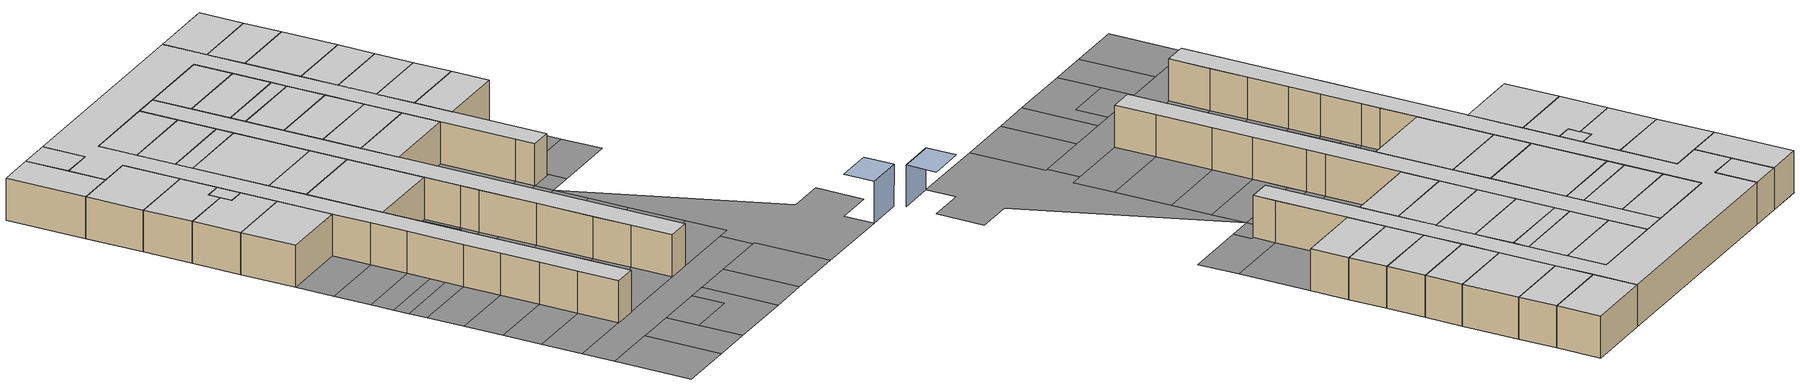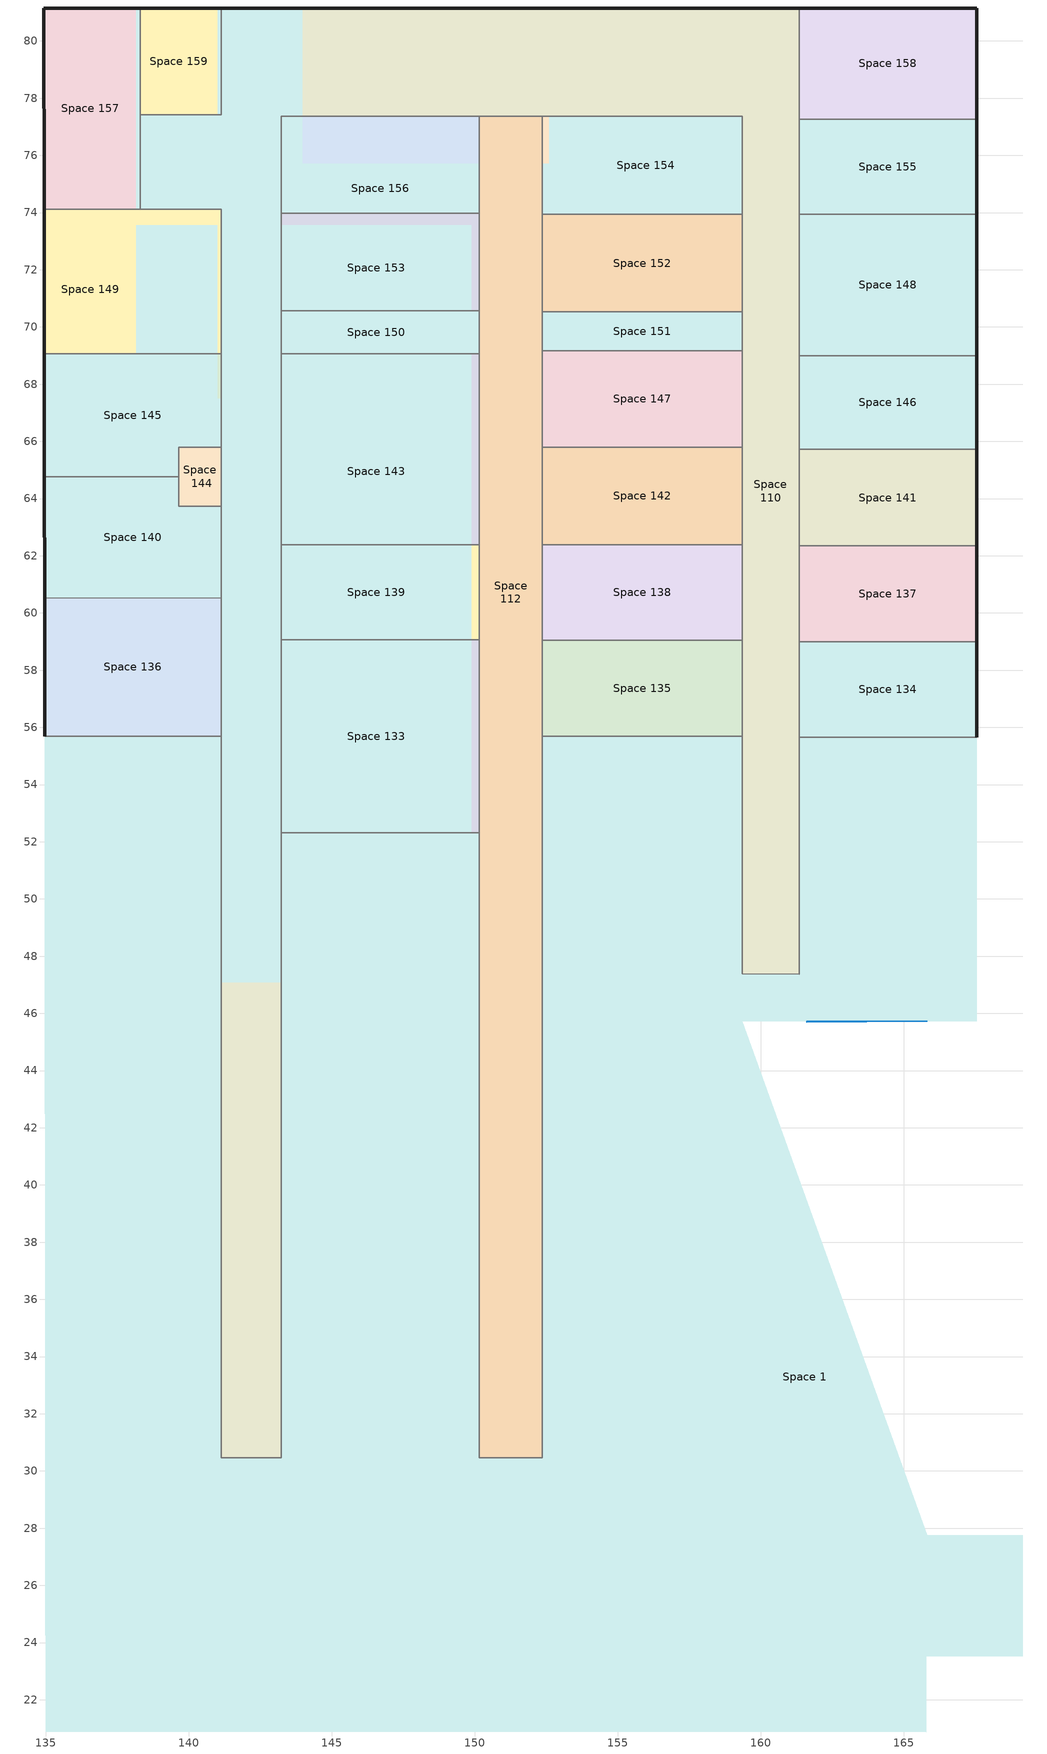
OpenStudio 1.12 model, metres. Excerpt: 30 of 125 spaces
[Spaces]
Space 1
 floor ground: 167.54,62.34 167.54,59 161.33,59 161.33,62.34 z0; 140,27.6 140,20.87 134.99,20.87 134.98,27.6 z0; 158.23,30.46 158.23,27.6 134.98,27.6 134.98,30.46 z0; 159.35,55.69 159.35,49.03 152.36,49.03 152.36,55.69 z0; 149.89,62.38 149.89,59.06 143.23,59.06 143.23,62.38 z0; 159.35,49.03 159.35,47.38 152.36,47.38 152.36,49.03 z0; 141.13,73.57 141.13,69.06 141.01,69.06 141.01,73.57 z0; 159.35,47.38 159.35,45.72 152.36,45.72 152.36,47.38 z0; 150.16,37.44 150.16,34.1 143.23,34.1 143.23,37.44 z0; 167.54,49.3 167.54,45.72 161.61,45.72 161.61,47.36 161.33,47.36 161.33,49.3 z0; 159.35,59.05 159.35,55.69 152.36,55.69 152.36,59.05 z0; 152.36,77.36 152.36,75.72 150.16,75.72 150.16,77.36 z0; 150.16,49.09 150.16,47.45 143.91,47.45 143.91,48.8 149.89,48.8 149.89,49.09 z0; 159.35,69.17 159.35,65.8 152.36,65.8 152.36,69.17 z0; 159.35,70.53 159.35,69.17 152.36,69.17 152.36,70.53 z0; 139.65,64.77 139.65,63.74 141.13,63.74 141.13,60.52 134.95,60.52 134.95,64.76 z0; 141.13,37.43 141.13,34.1 134.98,34.1 134.97,37.43 z0; 159.35,39.08 159.35,34.12 152.36,34.12 152.36,39.08 z0; 143.96,81.15 143.96,77.36 143.23,77.36 143.23,75.72 141.01,75.72 141.01,77.41 141.13,77.41 141.13,81.15 z0; 159.35,73.93 159.35,70.53 152.36,70.53 152.36,73.93 z0; 161.33,68.99 167.54,68.99 167.54,65.72 161.33,65.72 z0; 159.35,34.12 159.35,30.46 152.36,30.46 152.36,34.12 z0; 150.16,47.45 150.16,45.72 143.23,45.72 143.23,47.06 143.91,47.06 143.91,47.45 z0; 141.13,40.84 141.13,37.43 134.97,37.43 134.97,40.84 z0; 147.91,27.6 147.91,24.74 143.62,24.74 143.62,27.6 z0; 167.54,77.27 167.54,73.94 161.33,73.94 161.33,77.27 z0; 143.96,77.36 143.96,75.72 143.23,75.72 143.23,77.36 z0; 150.16,52.31 150.16,49.09 149.89,49.09 149.89,52.31 z0; 152.59,77.36 152.59,75.72 152.36,75.72 152.36,77.36 z0; 159.35,62.38 159.35,59.05 152.36,59.05 152.36,62.38 z0; 138.16,81.15 138.16,74.12 134.94,74.12 134.93,81.15 z0; 149.59,27.6 149.59,20.87 143.62,20.87 143.62,24.74 147.91,24.74 147.91,27.6 z0; 141.13,55.69 141.13,52.31 134.96,52.31 134.96,55.69 z0; 150.16,59.06 150.16,52.31 149.89,52.31 149.89,59.06 z0; 150.16,34.1 150.16,30.46 143.23,30.46 143.23,34.1 z0; 159.35,65.8 159.35,62.38 152.36,62.38 152.36,65.8 z0; 141.13,52.31 141.13,49.09 134.96,49.09 134.96,52.31 z0; 159.35,47.38 161.33,47.36 161.61,47.36 161.61,45.72 159.35,45.72 z0; 159.35,42.61 159.35,39.08 152.36,39.08 152.36,42.61 z0; 143.62,27.6 143.62,20.87 140,20.87 140,27.6 z0; 145.78,43.84 145.78,41.04 143.23,41.04 143.23,43.84 z0; 161.33,73.94 167.54,73.94 167.54,68.99 161.33,68.99 z0; 153.21,27.6 153.21,20.87 149.59,20.87 149.59,27.6 z0; 161.33,55.65 167.54,55.65 167.54,49.3 161.33,49.3 z0; 149.89,70.57 149.89,69.06 143.23,69.06 143.23,70.57 z0; 141.13,34.1 141.13,30.46 134.98,30.46 134.98,34.1 z0; 161.33,65.72 167.54,65.72 167.54,62.34 161.33,62.34 z0; 158.43,27.6 158.43,20.87 153.21,20.87 153.21,27.6 z0; 141.01,69.06 141.01,67.5 138.16,67.5 138.16,69.06 z0; 141.13,60.52 141.13,55.69 134.96,55.69 134.95,60.52 z0; 141.13,44.12 141.13,40.84 134.97,40.84 134.97,44.12 z0; 161.33,59 167.54,59 167.54,55.65 161.33,55.65 z0; 141.13,47.06 141.13,45.72 134.97,45.72 134.97,47.06 z0; 141.13,81.15 141.13,77.41 141.01,77.41 141.01,81.15 z0; 149.89,73.57 149.89,70.57 143.23,70.57 143.23,73.57 z0; 150.16,42.4 150.16,37.44 143.23,37.44 143.23,41.04 145.78,41.04 145.78,42.4 z0; 150.16,69.06 150.16,62.38 149.89,62.38 149.89,69.06 z0; 141.13,65.8 141.13,63.74 139.65,63.74 139.65,65.8 z0; 141.13,49.09 141.13,47.06 134.97,47.06 134.96,49.09 z0; 141.13,45.72 141.13,44.12 134.97,44.12 134.97,45.72 z0; 150.16,45.72 150.16,42.4 145.78,42.4 145.78,43.84 143.23,43.84 143.23,45.72 z0; 143.23,47.06 143.23,45.72 141.13,45.72 141.13,47.06 z0; 143.91,47.45 143.91,47.06 143.23,47.06 143.23,47.45 z0; 149.89,49.09 149.89,48.8 143.91,48.8 143.91,47.45 143.23,47.45 143.23,49.09 z0; 150.16,70.57 150.16,69.06 149.89,69.06 149.89,70.57 z0; 138.16,69.06 138.16,67.5 141.13,67.5 141.13,65.8 139.65,65.8 139.65,64.77 134.95,64.76 134.94,69.06 z0; 141.13,69.06 141.13,67.5 141.01,67.5 141.01,69.06 z0; 150.16,77.36 150.16,75.72 143.96,75.72 143.96,77.36 z0; 152.59,81.15 152.59,77.36 143.96,77.36 143.96,81.15 z0; 149.89,52.31 149.89,49.09 143.23,49.09 143.23,52.31 z0; 159.35,45.72 159.35,42.61 152.36,42.61 152.36,45.72 z0; 152.36,45.72 152.36,30.46 150.16,30.46 150.16,45.72 z0; 152.36,75.72 152.36,45.72 150.16,45.72 150.16,75.72 z0; 141.01,77.41 141.01,75.72 143.23,75.72 143.23,73.57 141.13,73.57 141.13,74.12 138.29,74.12 138.29,77.41 z0; 159.35,45.72 165.81,27.76 169.15,27.76 169.15,23.53 165.78,23.53 165.78,20.87 158.43,20.87 158.43,27.6 158.23,27.6 158.23,30.46 159.35,30.46 z0; 149.89,67.5 149.89,62.38 143.23,62.38 143.23,67.5 z0; 149.89,59.06 149.89,52.31 143.23,52.31 143.23,59.06 z0; 143.23,45.72 143.23,30.46 141.13,30.46 141.13,45.72 z0; 150.16,62.38 150.16,59.06 149.89,59.06 149.89,62.38 z0; 143.23,67.5 143.23,47.06 141.13,47.06 141.13,67.5 z0; 161.33,81.15 161.33,47.36 159.35,47.38 159.35,77.36 152.59,77.36 152.59,81.15 z0; 138.16,73.57 138.16,69.06 134.94,69.06 134.94,73.57 z0; 150.16,75.72 150.16,73.97 143.23,73.97 143.23,75.72 z0
 floor to Space 162: 167.54,81.15 167.54,77.27 161.33,77.27 161.33,81.15 z0; 150.16,73.97 150.16,70.57 149.89,70.57 149.89,73.57 143.23,73.57 143.23,73.97 z0; 159.35,77.36 159.35,73.93 152.36,73.93 152.36,75.72 152.59,75.72 152.59,77.36 z0; 141.13,74.12 141.13,73.57 138.16,73.57 138.16,74.12 z0; 141.01,81.15 141.01,77.41 138.29,77.41 138.29,81.15 z0; 138.29,81.15 138.29,74.12 138.16,74.12 138.16,81.15 z0
 floor to Space 165: 149.89,69.06 149.89,67.5 143.23,67.5 143.23,69.06 z0; 143.23,73.57 143.23,67.5 141.13,67.5 141.13,73.57 z0
 floor to Space 163: 141.01,73.57 141.01,69.06 138.16,69.06 138.16,73.57 z0
 floor to Space 161: 138.16,74.12 138.16,73.57 134.94,73.57 134.94,74.12 z0
 skylight inside: 165.81,45.72 161.61,45.69 161.61,45.72 z0
Space 110
 floor ground: 143.23,73.57 143.23,67.5 141.13,67.5 141.13,73.57 z0; 143.23,67.5 143.23,47.06 141.13,47.06 141.13,67.5 z0; 143.23,45.72 143.23,30.46 141.13,30.46 141.13,45.72 z0
 floor to Space 164: 143.96,81.15 143.96,77.36 143.23,77.36 143.23,75.72 141.01,75.72 141.01,77.41 141.13,77.41 141.13,81.15 z0
 floor to Space 162: 143.23,47.06 143.23,45.72 141.13,45.72 141.13,47.06 z0; 161.33,81.15 161.33,47.36 159.35,47.38 159.35,77.36 152.59,77.36 152.59,81.15 z0; 141.01,77.41 141.01,75.72 143.23,75.72 143.23,73.57 141.13,73.57 141.13,74.12 138.29,74.12 138.29,77.41 z0
 floor to Space 166: 152.59,81.15 152.59,77.36 143.96,77.36 143.96,81.15 z0
 wall outside: 161.33,81.15 141.13,81.15 z0:3.66
 wall to Space 125: 161.33,47.36 161.33,49.3 z0:3.66
 wall to Space 106: 159.35,47.38 161.33,47.36 z0:3.66
 wall to Space 126: 159.35,49.03 159.35,47.38 z0:3.66
 wall to Space 128: 159.35,55.69 159.35,49.03 z0:3.66
 wall to Space 135: 159.35,59.05 159.35,55.69 z0:3.66
 wall to Space 138: 159.35,62.38 159.35,59.05 z0:3.66
 wall to Space 142: 159.35,65.8 159.35,62.38 z0:3.66
 wall to Space 147: 159.35,69.17 159.35,65.8 z0:3.66
 wall to Space 151: 159.35,70.53 159.35,69.17 z0:3.66
 wall to Space 152: 159.35,73.93 159.35,70.53 z0:3.66
 wall to Space 154: 152.36,77.36 159.35,77.36 159.35,73.93 z0:3.66
 wall to Space 112: 150.16,77.36 152.36,77.36 z0:3.66
 wall to Space 156: 143.23,73.97 143.23,77.36 150.16,77.36 z0:3.66
 wall to Space 153: 143.23,70.57 143.23,73.97 z0:3.66
 wall to Space 150: 143.23,69.06 143.23,70.57 z0:3.66
 wall to Space 143: 143.23,62.38 143.23,69.06 z0:3.66
 wall to Space 139: 143.23,59.06 143.23,62.38 z0:3.66
 wall to Space 133: 143.23,52.31 143.23,59.06 z0:3.66
 wall to Space 130: 143.23,49.09 143.23,52.31 z0:3.66
 wall to Space 127: 143.23,47.45 143.23,49.09 z0:3.66
 wall to Space 122: 143.23,43.84 143.23,47.45 z0:3.66
 wall to Space 121: 143.23,41.04 143.23,43.84 z0:3.66
 wall to Space 118: 143.23,37.44 143.23,41.04 z0:3.66
 wall to Space 115: 143.23,34.1 143.23,37.44 z0:3.66
 wall to Space 111: 143.23,30.46 143.23,34.1 z0:3.66
 wall to Space 108: 141.13,30.46 143.23,30.46 z0:3.66
 wall to Space 109: 141.13,34.1 141.13,30.46 z0:3.66
 wall to Space 114: 141.13,37.43 141.13,34.1 z0:3.66
 wall to Space 117: 141.13,40.84 141.13,37.43 z0:3.66
 wall to Space 120: 141.13,44.12 141.13,40.84 z0:3.66
 wall to Space 124: 141.13,49.09 141.13,44.12 z0:3.66
 wall to Space 129: 141.13,52.31 141.13,49.09 z0:3.66
 wall to Space 132: 141.13,55.69 141.13,52.31 z0:3.66
 wall to Space 136: 141.13,60.52 141.13,55.69 z0:3.66
 wall to Space 140: 141.13,63.74 141.13,60.52 z0:3.66
 wall to Space 144: 141.13,65.8 141.13,63.74 z0:3.66
 wall to Space 145: 141.13,69.06 141.13,65.8 z0:3.66
 wall to Space 149: 138.29,74.12 141.13,74.12 141.13,69.06 z0:3.66
 wall to Space 157: 138.29,77.41 138.29,74.12 z0:3.66
 wall to Space 159: 141.13,81.15 141.13,77.41 138.29,77.41 z0:3.66
 wall to Space 158: 161.33,77.27 161.33,81.15 z0:3.66
 wall to Space 155: 161.33,73.94 161.33,77.27 z0:3.66
 wall to Space 148: 161.33,68.99 161.33,73.94 z0:3.66
 wall to Space 146: 161.33,65.72 161.33,68.99 z0:3.66
 wall to Space 141: 161.33,62.34 161.33,65.72 z0:3.66
 wall to Space 137: 161.33,59 161.33,62.34 z0:3.66
 wall to Space 134: 161.33,55.65 161.33,59 z0:3.66
 wall to Space 131: 161.33,49.3 161.33,55.65 z0:3.66
 ceiling to Space 160: 143.23,30.46 143.23,77.36 159.35,77.36 159.35,47.38 161.33,47.36 161.33,81.15 141.13,81.15 141.13,77.41 138.29,77.41 138.29,74.12 141.13,74.12 141.13,30.46 z3.66
Space 112
 floor to Space 166: 152.36,77.36 152.36,75.72 150.16,75.72 150.16,77.36 z0
 floor ground: 152.36,45.72 152.36,30.46 150.16,30.46 150.16,45.72 z0
 floor to Space 162: 152.36,75.72 152.36,45.72 150.16,45.72 150.16,75.72 z0
 wall to Space 156: 150.16,77.36 150.16,73.97 z0:3.66
 wall to Space 154: 152.36,73.93 152.36,77.36 z0:3.66
 wall to Space 152: 152.36,70.53 152.36,73.93 z0:3.66
 wall to Space 151: 152.36,69.17 152.36,70.53 z0:3.66
 wall to Space 147: 152.36,65.8 152.36,69.17 z0:3.66
 wall to Space 142: 152.36,62.38 152.36,65.8 z0:3.66
 wall to Space 138: 152.36,59.05 152.36,62.38 z0:3.66
 wall to Space 135: 152.36,55.69 152.36,59.05 z0:3.66
 wall to Space 128: 152.36,49.03 152.36,55.69 z0:3.66
 wall to Space 126: 152.36,47.38 152.36,49.03 z0:3.66
 wall to Space 123: 152.36,42.61 152.36,47.38 z0:3.66
 wall to Space 119: 152.36,39.08 152.36,42.61 z0:3.66
 wall to Space 116: 152.36,34.12 152.36,39.08 z0:3.66
 wall to Space 113: 152.36,30.46 152.36,34.12 z0:3.66
 wall to Space 108: 150.16,30.46 152.36,30.46 z0:3.66
 wall to Space 111: 150.16,34.1 150.16,30.46 z0:3.66
 wall to Space 115: 150.16,37.44 150.16,34.1 z0:3.66
 wall to Space 118: 150.16,42.4 150.16,37.44 z0:3.66
 wall to Space 122: 150.16,47.45 150.16,42.4 z0:3.66
 wall to Space 127: 150.16,49.09 150.16,47.45 z0:3.66
 wall to Space 130: 150.16,52.31 150.16,49.09 z0:3.66
 wall to Space 133: 150.16,59.06 150.16,52.31 z0:3.66
 wall to Space 139: 150.16,62.38 150.16,59.06 z0:3.66
 wall to Space 143: 150.16,69.06 150.16,62.38 z0:3.66
 wall to Space 150: 150.16,70.57 150.16,69.06 z0:3.66
 wall to Space 153: 150.16,73.97 150.16,70.57 z0:3.66
 ceiling to Space 160: 152.36,30.46 152.36,77.36 150.16,77.36 150.16,30.46 z3.66
Space 133
 floor to Space 162: 150.16,59.06 150.16,52.31 149.89,52.31 149.89,59.06 z0
 floor ground: 149.89,59.06 149.89,52.31 143.23,52.31 143.23,59.06 z0
 wall to Space 139: 150.16,59.06 143.23,59.06 z0:3.66
 wall to Space 130: 143.23,52.31 150.16,52.31 z0:3.66
 ceiling to Space 160: 150.16,52.31 150.16,59.06 143.23,59.06 143.23,52.31 z3.66
Space 134
 floor to Space 162: 161.33,59 167.54,59 167.54,55.65 161.33,55.65 z0
 wall outside: 167.54,55.65 167.54,59 z0:3.66
 wall to Space 131: 161.33,55.65 167.54,55.65 z0:3.66
 wall to Space 137: 167.54,59 161.33,59 z0:3.66
 ceiling to Space 160: 167.54,55.65 167.54,59 161.33,59 161.33,55.65 z3.66
Space 135
 floor to Space 162: 159.35,59.05 159.35,55.69 152.36,55.69 152.36,59.05 z0
 wall to Space 138: 159.35,59.05 152.36,59.05 z0:3.66
 wall to Space 128: 152.36,55.69 159.35,55.69 z0:3.66
 ceiling to Space 160: 159.35,55.69 159.35,59.05 152.36,59.05 152.36,55.69 z3.66
Space 136
 floor ground: 141.13,60.52 141.13,55.69 134.96,55.69 134.95,60.52 z0
 wall outside: 134.95,60.52 134.96,55.69 z0:3.66
 wall to Space 132: 134.96,55.69 141.13,55.69 z0:3.66
 wall to Space 140: 141.13,60.52 134.95,60.52 z0:3.66
 ceiling to Space 160: 141.13,55.69 141.13,60.52 134.95,60.52 134.96,55.69 z3.66
Space 137
 floor to Space 162: 167.54,62.34 167.54,59 161.33,59 161.33,62.34 z0
 wall outside: 167.54,59 167.54,62.34 z0:3.66
 wall to Space 141: 167.54,62.34 161.33,62.34 z0:3.66
 ceiling to Space 160: 167.54,59 167.54,62.34 161.33,62.34 161.33,59 z3.66
Space 138
 floor to Space 162: 159.35,62.38 159.35,59.05 152.36,59.05 152.36,62.38 z0
 wall to Space 142: 159.35,62.38 152.36,62.38 z0:3.66
 ceiling to Space 160: 159.35,59.05 159.35,62.38 152.36,62.38 152.36,59.05 z3.66
Space 139
 floor ground: 149.89,62.38 149.89,59.06 143.23,59.06 143.23,62.38 z0
 floor to Space 162: 150.16,62.38 150.16,59.06 149.89,59.06 149.89,62.38 z0
 wall to Space 143: 150.16,62.38 143.23,62.38 z0:3.66
 ceiling to Space 160: 150.16,59.06 150.16,62.38 143.23,62.38 143.23,59.06 z3.66
Space 140
 floor ground: 139.65,64.77 139.65,63.74 141.13,63.74 141.13,60.52 134.95,60.52 134.95,64.76 z0
 wall outside: 134.95,64.76 134.95,60.52 z0:3.66
 wall to Space 145: 139.65,64.77 134.95,64.76 z0:3.66
 wall to Space 144: 141.13,63.74 139.65,63.74 139.65,64.77 z0:3.66
 ceiling to Space 160: 134.95,60.52 141.13,60.52 141.13,63.74 139.65,63.74 139.65,64.77 134.95,64.76 z3.66
Space 141
 floor to Space 162: 161.33,65.72 167.54,65.72 167.54,62.34 161.33,62.34 z0
 wall outside: 167.54,62.34 167.54,65.72 z0:3.66
 wall to Space 146: 167.54,65.72 161.33,65.72 z0:3.66
 ceiling to Space 160: 167.54,62.34 167.54,65.72 161.33,65.72 161.33,62.34 z3.66
Space 142
 floor to Space 162: 159.35,65.8 159.35,62.38 152.36,62.38 152.36,65.8 z0
 wall to Space 147: 159.35,65.8 152.36,65.8 z0:3.66
 ceiling to Space 160: 159.35,62.38 159.35,65.8 152.36,65.8 152.36,62.38 z3.66
Space 143
 floor ground: 149.89,67.5 149.89,62.38 143.23,62.38 143.23,67.5 z0; 149.89,69.06 149.89,67.5 143.23,67.5 143.23,69.06 z0
 floor to Space 162: 150.16,69.06 150.16,62.38 149.89,62.38 149.89,69.06 z0
 wall to Space 150: 150.16,69.06 143.23,69.06 z0:3.66
 ceiling to Space 160: 150.16,62.38 150.16,69.06 143.23,69.06 143.23,62.38 z3.66
Space 144
 floor ground: 141.13,65.8 141.13,63.74 139.65,63.74 139.65,65.8 z0
 wall to Space 145: 141.13,65.8 139.65,65.8 139.65,64.77 z0:3.66
 ceiling to Space 160: 141.13,63.74 141.13,65.8 139.65,65.8 139.65,63.74 z3.66
Space 145
 floor to Space 163: 141.01,69.06 141.01,67.5 138.16,67.5 138.16,69.06 z0
 floor ground: 138.16,69.06 138.16,67.5 141.13,67.5 141.13,65.8 139.65,65.8 139.65,64.77 134.95,64.76 134.94,69.06 z0
 floor to Space 165: 141.13,69.06 141.13,67.5 141.01,67.5 141.01,69.06 z0
 wall outside: 134.94,69.06 134.95,64.76 z0:3.66
 wall to Space 149: 141.13,69.06 134.94,69.06 z0:3.66
 ceiling to Space 160: 134.95,64.76 139.65,64.77 139.65,65.8 141.13,65.8 141.13,69.06 134.94,69.06 z3.66
Space 146
 floor to Space 162: 161.33,68.99 167.54,68.99 167.54,65.72 161.33,65.72 z0
 wall outside: 167.54,65.72 167.54,68.99 z0:3.66
 wall to Space 148: 167.54,68.99 161.33,68.99 z0:3.66
 ceiling to Space 160: 167.54,65.72 167.54,68.99 161.33,68.99 161.33,65.72 z3.66
Space 147
 floor to Space 162: 159.35,69.17 159.35,65.8 152.36,65.8 152.36,69.17 z0
 wall to Space 151: 159.35,69.17 152.36,69.17 z0:3.66
 ceiling to Space 160: 159.35,65.8 159.35,69.17 152.36,69.17 152.36,65.8 z3.66
Space 148
 floor to Space 162: 161.33,73.94 167.54,73.94 167.54,68.99 161.33,68.99 z0
 wall outside: 167.54,68.99 167.54,73.94 z0:3.66
 wall to Space 155: 167.54,73.94 161.33,73.94 z0:3.66
 ceiling to Space 160: 167.54,68.99 167.54,73.94 161.33,73.94 161.33,68.99 z3.66
Space 149
 floor ground: 141.13,74.12 141.13,73.57 138.16,73.57 138.16,74.12 z0; 138.16,73.57 138.16,69.06 134.94,69.06 134.94,73.57 z0; 138.16,74.12 138.16,73.57 134.94,73.57 134.94,74.12 z0; 141.01,73.57 141.01,69.06 138.16,69.06 138.16,73.57 z0
 floor to Space 165: 141.13,73.57 141.13,69.06 141.01,69.06 141.01,73.57 z0
 wall outside: 134.94,74.12 134.94,69.06 z0:3.66
 wall to Space 157: 138.29,74.12 134.94,74.12 z0:3.66
 ceiling to Space 160: 141.13,69.06 141.13,74.12 134.94,74.12 134.94,69.06 z3.66
Space 150
 floor to Space 165: 149.89,70.57 149.89,69.06 143.23,69.06 143.23,70.57 z0
 floor to Space 162: 150.16,70.57 150.16,69.06 149.89,69.06 149.89,70.57 z0
 wall to Space 153: 150.16,70.57 143.23,70.57 z0:3.66
 ceiling to Space 160: 150.16,69.06 150.16,70.57 143.23,70.57 143.23,69.06 z3.66
Space 151
 floor to Space 162: 159.35,70.53 159.35,69.17 152.36,69.17 152.36,70.53 z0
 wall to Space 152: 159.35,70.53 152.36,70.53 z0:3.66
 ceiling to Space 160: 159.35,69.17 159.35,70.53 152.36,70.53 152.36,69.17 z3.66
Space 152
 floor to Space 162: 159.35,73.93 159.35,70.53 152.36,70.53 152.36,73.93 z0
 wall to Space 154: 159.35,73.93 152.36,73.93 z0:3.66
 ceiling to Space 160: 159.35,70.53 159.35,73.93 152.36,73.93 152.36,70.53 z3.66
Space 153
 floor to Space 165: 149.89,73.57 149.89,70.57 143.23,70.57 143.23,73.57 z0
 floor ground: 150.16,73.97 150.16,70.57 149.89,70.57 149.89,73.57 143.23,73.57 143.23,73.97 z0
 wall to Space 156: 150.16,73.97 143.23,73.97 z0:3.66
 ceiling to Space 160: 150.16,70.57 150.16,73.97 143.23,73.97 143.23,70.57 z3.66
Space 154
 floor ground: 159.35,77.36 159.35,73.93 152.36,73.93 152.36,75.72 152.59,75.72 152.59,77.36 z0
 floor to Space 166: 152.59,77.36 152.59,75.72 152.36,75.72 152.36,77.36 z0
 ceiling to Space 160: 159.35,73.93 159.35,77.36 152.36,77.36 152.36,73.93 z3.66
Space 155
 floor to Space 162: 167.54,77.27 167.54,73.94 161.33,73.94 161.33,77.27 z0
 wall outside: 167.54,73.94 167.54,77.27 z0:3.66
 wall to Space 158: 167.54,77.27 161.33,77.27 z0:3.66
 ceiling to Space 160: 167.54,73.94 167.54,77.27 161.33,77.27 161.33,73.94 z3.66
Space 156
 floor to Space 166: 150.16,77.36 150.16,75.72 143.96,75.72 143.96,77.36 z0
 floor to Space 164: 143.96,77.36 143.96,75.72 143.23,75.72 143.23,77.36 z0
 floor to Space 162: 150.16,75.72 150.16,73.97 143.23,73.97 143.23,75.72 z0
 ceiling to Space 160: 150.16,73.97 150.16,77.36 143.23,77.36 143.23,73.97 z3.66
Space 157
 floor to Space 161: 138.16,81.15 138.16,74.12 134.94,74.12 134.93,81.15 z0
 floor ground: 138.29,81.15 138.29,74.12 138.16,74.12 138.16,81.15 z0
 wall outside: 138.29,81.15 134.93,81.15 134.94,74.12 z0:3.66
 wall to Space 159: 138.29,77.41 138.29,81.15 z0:3.66
 ceiling to Space 160: 138.29,74.12 138.29,81.15 134.93,81.15 134.94,74.12 z3.66
Space 158
 floor ground: 167.54,81.15 167.54,77.27 161.33,77.27 161.33,81.15 z0
 wall outside: 167.54,77.27 167.54,81.15 161.33,81.15 z0:3.66
 ceiling to Space 160: 167.54,77.27 167.54,81.15 161.33,81.15 161.33,77.27 z3.66
Space 159
 floor to Space 164: 141.13,81.15 141.13,77.41 141.01,77.41 141.01,81.15 z0
 floor ground: 141.01,81.15 141.01,77.41 138.29,77.41 138.29,81.15 z0
 wall outside: 141.13,81.15 138.29,81.15 z0:3.66
 ceiling to Space 160: 141.13,77.41 141.13,81.15 138.29,81.15 138.29,77.41 z3.66
shading: 169.15,20.87 165.78,20.87 z0:3.66; 169.15,23.53 169.15,20.87 165.78,20.87 165.78,23.53 z3.66
[Building]
Building 1: Space Type=189.1-2009 - Office - OpenOffice - CZ4-8; Default Construction Set=189.1-2009 - CZ5 - Office
[Site]
Site 1
[ClimateZones]
Climate Zone Institution Name 1=ASHRAE; Climate Zone Document Name 1=ANSI/ASHRAE Standard 169; Climate Zone Document Year 1=2006; Climate Zone Institution Name 2=CEC; Climate Zone Document Name 2=California Climate Zone Descriptions; Climate Zone Document Year 2=1995
[DefaultConstructionSet]
189.1-2009 - CZ5 - Office: Default Exterior Surface Constructions=Default Surface Constructions 13; Default Interior Surface Constructions=Default Surface Constructions 14; Default Ground Contact Surface Constructions=Default Surface Constructions 15; Default Exterior SubSurface Constructions=Default Sub Surface Constructions 9; Default Interior SubSurface Constructions=Default Sub Surface Constructions 10; Interior Partition Construction=Interior Partition
[DefaultSurfaceConstructions]
Name | Floor Construction | Wall Construction | Roof Ceiling Construction
Default Surface Constructions 13 | ExtSlabCarpet 4in ClimateZone 1-8 | ASHRAE 189.1-2009 ExtWall Mass ClimateZone 5 | ASHRAE 189.1-2009 ExtRoof IEAD ClimateZone 2-5
Default Surface Constructions 14 | Interior Floor | Interior Wall | Interior Ceiling
Default Surface Constructions 15 | ExtSlabCarpet 4in ClimateZone 1-8 | ExtSlabCarpet 4in ClimateZone 1-8 | ExtSlabCarpet 4in ClimateZone 1-8
[Construction]
ExtSlabCarpet 4in ClimateZone 1-8: MAT-CC05 4 HW CONCRETE, CP02 CARPET PAD
Interior Floor: F16 Acoustic tile, F05 Ceiling air space resistance, M11 100mm lightweight concrete
Interior Wall: G01a 19mm gypsum board, F04 Wall air space resistance, G01a 19mm gypsum board
Interior Ceiling: M11 100mm lightweight concrete, F05 Ceiling air space resistance, F16 Acoustic tile
Exterior Door: F08 Metal surface, I01 25mm insulation board
Interior Window: Clear 3mm
Interior Door; Interior Partition: G05 25mm wood
ASHRAE 189.1-2009 ExtRoof IEAD ClimateZone 2-5: Roof Membrane, Roof Insulation [21], Metal Decking
ASHRAE 189.1-2009 ExtWindow ClimateZone 4-5: Theoretical Glass [207]
ASHRAE 189.1-2009 ExtWall Mass ClimateZone 5: 1IN Stucco, 8IN Concrete HW, Wall Insulation [40], 1/2IN Gypsum
[Material] Thermal Absorptance=0.9
Name | Roughness | Thickness {m} | Conductivity {W/m-K} | Density {kg/m3} | Specific Heat {J/kg-K} | Solar Absorptance | Visible Absorptance
MAT-CC05 4 HW CONCRETE | Rough | 0.1016 | 1.311 | 2240 | 836.8 | 0.85 | 0.85
1IN Stucco | Smooth | 0.0253 | 0.6918 | 1858 | 837 | 0.92 | 0.92
8IN Concrete HW | MediumRough | 0.2033 | 1.7296 | 2243 | 837 | 0.65 | 0.65
1/2IN Gypsum | Smooth | 0.0127 | 0.16 | 784.9 | 830 | 0.4 | 0.4
Roof Membrane | VeryRough | 0.0095 | 0.16 | 1121.29 | 1460 | 0.7 | 0.7
Metal Decking | MediumSmooth | 0.0015 | 45.006 | 7680 | 418.4 | 0.6 | 0.6
F16 Acoustic tile | MediumSmooth | 0.0191 | 0.06 | 368 | 590 | 0.3 | 0.3
M11 100mm lightweight concrete | MediumRough | 0.1016 | 0.53 | 1280 | 840 | 0.5 | 0.5
G01a 19mm gypsum board | MediumSmooth | 0.019 | 0.16 | 800 | 1090 | 0.4 | 0.4
F08 Metal surface | Smooth | 0.0008 | 45.28 | 7824 | 500 | 0.7 | 0.7
I01 25mm insulation board | MediumRough | 0.0254 | 0.03 | 43 | 1210 | 0.6 | 0.6
G05 25mm wood | MediumSmooth | 0.0254 | 0.15 | 608 | 1630 | 0.5 | 0.5
Roof Insulation [21] | MediumRough | 0.2105 | 0.049 | 265 | 836.8 | 0.7 | 0.7
Wall Insulation [40] | MediumRough | 0.0794 | 0.0432 | 91 | 837 | 0.5 | 0.5
[Material:NoMass]
CP02 CARPET PAD: Roughness=Smooth; Thermal Resistance {m2-K/W}=0.1; Thermal Absorptance=0.9; Solar Absorptance=0.8; Visible Absorptance=0.8
[Material:AirGap]
Name | Thermal Resistance {m2-K/W}
F05 Ceiling air space resistance | 0.18
F04 Wall air space resistance | 0.15
[DefaultSubSurfaceConstructions]
Name | Fixed Window Construction | Operable Window Construction | Door Construction | Tubular Daylight Dome Construction | Tubular Daylight Diffuser Construction
Default Sub Surface Constructions 9 | ASHRAE 189.1-2009 ExtWindow ClimateZone 4-5 | ASHRAE 189.1-2009 ExtWindow ClimateZone 4-5 | Exterior Door | Interior Window | Interior Window
Default Sub Surface Constructions 10 | Interior Window | Interior Window | Interior Door
[WindowMaterial:Glazing] Optical Data Type=SpectralAverage; Thickness {m}=0.003; Back Side Solar Reflectance at Normal Incidence=0; Back Side Visible Reflectance at Normal Incidence=0; Infrared Transmittance at Normal Incidence=0; Dirt Correction Factor for Solar and Visible Transmittance=1; Solar Diffusing=No
Name | Solar Transmittance at Normal Incidence | Front Side Solar Reflectance at Normal Incidence | Visible Transmittance at Normal Incidence | Front Side Visible Reflectance at Normal Incidence | Front Side Infrared Hemispherical Emissivity | Back Side Infrared Hemispherical Emissivity | Conductivity {W/m-K}
Clear 3mm | 0.837 | 0.075 | 0.898 | 0.081 | 0.84 | 0.84 | 0.9
Theoretical Glass [207] | 0.3311 | 0.6189 | 0.44 | 0.51 | 0.9 | 0.9 | 0.0133
[WindowMaterial:Blind]
Window Material Blind 1: Slat Width {m}=0.025; Slat Separation {m}=0.01875; Front Side Slat Beam Solar Reflectance=0.5; Back Side Slat Beam Solar Reflectance=0.5; Front Side Slat Diffuse Solar Reflectance=0.5; Back Side Slat Diffuse Solar Reflectance=0.5; Slat Beam Visible Transmittance=0
[SpaceType]
189.1-2009 - Office - OpenOffice - CZ4-8: Default Schedule Set=189.1-2009 - Office - OpenOffice - CZ4-8 Schedule Set; Design Specification Outdoor Air Object=189.1-2009 - Office - OpenOffice - CZ4-8 Ventilation; Standards Building Type=Office; Standards Space Type=OpenOffice
[DefaultScheduleSet]
189.1-2009 - Office - OpenOffice - CZ4-8 Schedule Set: Number of People Schedule=Office Work Occ; People Activity Level Schedule=Office Activity; Lighting Schedule=Office Bldg Light; Electric Equipment Schedule=Office Bldg Equip; Infiltration Schedule=Office Infil Quarter On
[Lights:Definition]
189.1-2009 - Office - OpenOffice - CZ4-8 Lights Definition: Design Level Calculation Method=Watts/Area; Watts per Space Floor Area {W/m2}=10.6563
[Lights]
189.1-2009 - Office - OpenOffice - CZ4-8 Lights: Lights Definition=189.1-2009 - Office - OpenOffice - CZ4-8 Lights Definition; Space or SpaceType=189.1-2009 - Office - OpenOffice - CZ4-8
[DesignSpecification:OutdoorAir]
189.1-2009 - Office - OpenOffice - CZ4-8 Ventilation: Outdoor Air Method=Sum; Outdoor Air Flow per Person {m3/s-person}=0.00943895
[People:Definition]
189.1-2009 - Office - OpenOffice - CZ4-8 People Definition: Number of People Calculation Method=People/Area; People per Space Floor Area {person/m2}=0.0565105; Fraction Radiant=0.3
[People]
189.1-2009 - Office - OpenOffice - CZ4-8 People: People Definition=189.1-2009 - Office - OpenOffice - CZ4-8 People Definition; Space or SpaceType=189.1-2009 - Office - OpenOffice - CZ4-8
[SpaceInfiltration:DesignFlowRate]
189.1-2009 - Office - OpenOffice - CZ4-8 Infiltration: Space or SpaceType=189.1-2009 - Office - OpenOffice - CZ4-8; Design Flow Rate Calculation Method=Flow/ExteriorArea; Flow per Exterior Surface Area {m3/s-m2}=0.000226568
[ElectricEquipment:Definition]
189.1-2009 - Office - OpenOffice - CZ4-8 Electric Equipment Definition: Design Level Calculation Method=Watts/Area; Watts per Space Floor Area {W/m2}=7.64238
[ElectricEquipment]
189.1-2009 - Office - OpenOffice - CZ4-8 Electric Equipment: Electric Equipment Definition=189.1-2009 - Office - OpenOffice - CZ4-8 Electric Equipment Definition; Space or SpaceType=189.1-2009 - Office - OpenOffice - CZ4-8
[ShadingControl]
Shading Control 1: Shading Type=InteriorBlind; Shading Device Material=Window Material Blind 1
[Space]
Name | Building Story
Space 1
Space 110; Space 112; Space 133; Space 134; Space 135; Space 136; Space 137; Space 138; Space 139; Space 140; Space 141; Space 142; Space 143; Space 144; Space 145; Space 146; Space 147; Space 148; Space 149; Space 150; Space 151; Space 152; Space 153; Space 154; Space 155; Space 156; Space 157; Space 158; Space 159 | Building Story 1
[BuildingStory]
Building Story 1: Nominal Z Coordinate {m}=0; Nominal Floor to Floor Height {m}=3.6576
[Schedule:Ruleset]
Name | Default Day Schedule | Summer Design Day Schedule | Winter Design Day Schedule
Office Bldg Light | Office Bldg Light Default Schedule | Office Bldg Light Summer Design Day | Office Bldg Light Winter Design Day
Office Activity | Office Activity Default Schedule | Office Activity Summer Design Day | Office Activity Winter Design Day
Office Infil Quarter On | Office Infil Quarter On Default Schedule | Office Infil Quarter On Summer Design Day | Office Infil Quarter On Winter Design Day
Office Bldg Equip | Office Bldg Equip Default Schedule | Office Bldg Equip Summer Design Day | Office Bldg Equip Winter Design Day
Office Work Occ | Office Bldg Occ Default Schedule | Office Bldg Occ Summer Design Day | Office Bldg Occ Winter Design Day
[Schedule:Day]
Office Bldg Light Default Schedule: 5, 0, 0.05, 7, 0, 0.1, 8, 0, 0.3, 17, 0, 0.9, 18, 0, 0.7, 20, 0, 0.5, 22, 0, 0.3, 23, 0, 0.1, 24, 0, 0.05
Office Bldg Light Summer Design Day; Office Infil Quarter On Rule 1 Day Schedule; Office Bldg Equip Summer Design Day: 24, 0, 1
Office Bldg Light Winter Design Day; Office Bldg Equip Winter Design Day; Office Bldg Occ Winter Design Day; Office Bldg Occ Rule 1 Day Schedule: 24, 0, 0
Office Bldg Light Rule 1 Day Schedule: 24, 0, 0.05
Office Bldg Light Rule 2 Day Schedule: 6, 0, 0.05, 8, 0, 0.1, 14, 0, 0.5, 17, 0, 0.15, 24, 0, 0.05
Office Activity Default Schedule; Office Activity Summer Design Day; Office Activity Winter Design Day: 24, 0, 132
Office Infil Quarter On Default Schedule; Office Infil Quarter On Summer Design Day: 6, 0, 1, 22, 0, 0.25, 24, 0, 1
Office Infil Quarter On Winter Design Day; Office Infil Quarter On Rule 2 Day Schedule: 6, 0, 1, 18, 0, 0.25, 24, 0, 1
Office Bldg Equip Default Schedule: 8, 0, 0.4, 12, 0, 0.9, 13, 0, 0.8, 17, 0, 0.9, 18, 0, 0.8, 20, 0, 0.6, 22, 0, 0.5, 24, 0, 0.4
Office Bldg Equip Rule 1 Day Schedule: 24, 0, 0.3
Office Bldg Equip Rule 2 Day Schedule: 6, 0, 0.3, 8, 0, 0.4, 14, 0, 0.5, 17, 0, 0.35, 24, 0, 0.3
Office Bldg Occ Default Schedule: 6, 0, 0, 7, 0, 0.1, 8, 0, 0.2, 12, 0, 0.85, 13, 0, 0.5, 17, 0, 0.85, 18, 0, 0.7, 20, 0, 0.4, 22, 0, 0.1, 24, 0, 0.05
Office Bldg Occ Summer Design Day: 6, 0, 0, 22, 0, 1, 24, 0, 0.05
Office Bldg Occ Rule 2 Day Schedule: 6, 0, 0, 8, 0, 0.1, 14, 0, 0.4, 17, 0, 0.1, 24, 0, 0
[Schedule:Rule] Apply Monday=No; Apply Tuesday=No; Apply Wednesday=No; Apply Thursday=No; Apply Friday=No; Date Specification Type=DateRange; Start Month=1; Start Day=1; End Month=12; End Day=31
Name | Schedule Ruleset | Rule Order | Day Schedule | Apply Sunday | Apply Saturday
Office Bldg Light Rule 1 | Office Bldg Light | 0 | Office Bldg Light Rule 1 Day Schedule | Yes | No
Office Bldg Light Rule 2 | Office Bldg Light | 1 | Office Bldg Light Rule 2 Day Schedule | No | Yes
Office Infil Quarter On Rule 1 | Office Infil Quarter On | 0 | Office Infil Quarter On Rule 1 Day Schedule | Yes | No
Office Infil Quarter On Rule 2 | Office Infil Quarter On | 1 | Office Infil Quarter On Rule 2 Day Schedule | No | Yes
Office Bldg Equip Rule 1 | Office Bldg Equip | 0 | Office Bldg Equip Rule 1 Day Schedule | Yes | No
Office Bldg Equip Rule 2 | Office Bldg Equip | 1 | Office Bldg Equip Rule 2 Day Schedule | No | Yes
Office Work Occ Rule 1 | Office Work Occ | 0 | Office Bldg Occ Rule 1 Day Schedule | Yes | No
Office Work Occ Rule 2 | Office Work Occ | 1 | Office Bldg Occ Rule 2 Day Schedule | No | Yes
